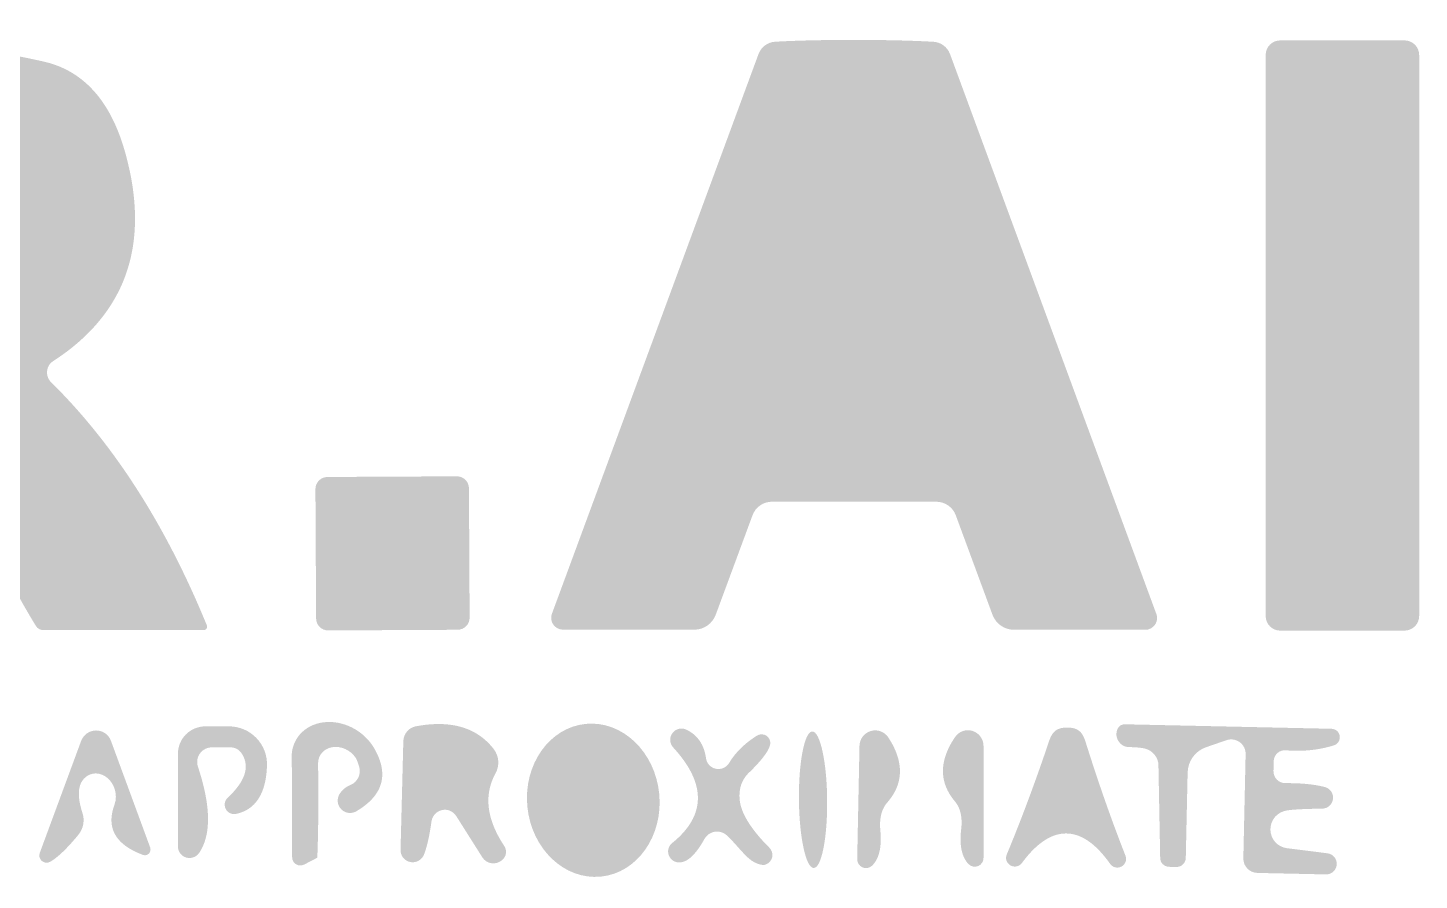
# Model space of a CAD drawing. Extents: x 0 to 650, y 0 to 488.
# Drawn here: x 316.8 to 371, y 14.3 to 47.5 of the extents above; entities that cross this region are included whole.
import ezdxf

# ---------------------------------------------------------------- set-up
doc = ezdxf.new("R2010")
doc.units = 0
doc.linetypes.add('Solid', pattern=[0])
doc.layers.add('Layer 1', color=7, linetype='Solid', lineweight=0)

msp = doc.modelspace()

# ---------------------------------------------------------------- hatches: boundary and pattern name
at = {"layer": 'Layer 1', "linetype": 'Solid', "lineweight": 0}
h = msp.add_hatch(color=8, dxfattribs=at)
edge = h.paths.add_edge_path(flags=0)
edge.add_spline(control_points=[(323.77, 24.18), (323.786, 24.139), (323.781, 24.094), (323.757, 24.058)], knot_values=[0, 0, 0, 0, 1, 1, 1, 1], degree=3, periodic=0)
edge.add_spline(control_points=[(323.757, 24.058), (323.733, 24.022), (323.693, 24), (323.65, 24)], knot_values=[0, 0, 0, 0, 1, 1, 1, 1], degree=3, periodic=0)
edge.add_line((323.65, 24), (317.4, 24))
edge.add_spline(control_points=[(317.4, 24), (317.282, 24), (317.172, 24.06), (317.11, 24.16)], knot_values=[0, 0, 0, 0, 1, 1, 1, 1], degree=3, periodic=0)
edge.add_spline(control_points=[(317.11, 24.16), (316.3, 25.47), (314.11, 29.63)], knot_values=[0, 0, 0, 1, 1, 1], degree=2, periodic=0)
edge.add_spline(control_points=[(314.11, 29.63), (313.21, 31.32), (312.01, 31.94), (310.21, 32.19)], knot_values=[0, 0, 0, 0, 1, 1, 1, 1], degree=3, periodic=0)
edge.add_spline(control_points=[(310.21, 32.19), (309.884, 32.233), (309.556, 32.133), (309.309, 31.917)], knot_values=[0, 0, 0, 0, 1, 1, 1, 1], degree=3, periodic=0)
edge.add_spline(control_points=[(309.309, 31.917), (309.062, 31.701), (308.92, 31.388), (308.92, 31.06)], knot_values=[0, 0, 0, 0, 1, 1, 1, 1], degree=3, periodic=0)
edge.add_line((308.92, 31.06), (308.92, 24.64))
edge.add_spline(control_points=[(308.92, 24.64), (308.92, 24.298), (308.642, 24.02), (308.3, 24.02)], knot_values=[0, 0, 0, 0, 1, 1, 1, 1], degree=3, periodic=0)
edge.add_line((308.3, 24.02), (303.75, 24.02))
edge.add_spline(control_points=[(303.75, 24.02), (303.567, 24.02), (303.391, 24.093), (303.262, 24.222)], knot_values=[0, 0, 0, 0, 1, 1, 1, 1], degree=3, periodic=0)
edge.add_spline(control_points=[(303.262, 24.222), (303.133, 24.351), (303.06, 24.527), (303.06, 24.71)], knot_values=[0, 0, 0, 0, 1, 1, 1, 1], degree=3, periodic=0)
edge.add_line((303.06, 24.71), (303.06, 46.25))
edge.add_line((303.06, 46.25), (303.06, 46.25))
edge.add_spline(control_points=[(303.06, 46.25), (303.06, 46.571), (303.309, 46.837), (303.63, 46.86)], knot_values=[0, 0, 0, 0, 1, 1, 1, 1], degree=3, periodic=0)
edge.add_spline(control_points=[(303.63, 46.86), (311.57, 47.47), (317.39, 46.16)], knot_values=[0, 0, 0, 1, 1, 1], degree=2, periodic=0)
edge.add_spline(control_points=[(317.39, 46.16), (319.77, 45.63), (320.61, 42.53)], knot_values=[0, 0, 0, 1, 1, 1], degree=2, periodic=0)
edge.add_spline(control_points=[(320.61, 42.53), (322.04, 37.25), (317.78, 34.48)], knot_values=[0, 0, 0, 1, 1, 1], degree=2, periodic=0)
edge.add_line((317.78, 34.48), (317.78, 34.48))
edge.add_spline(control_points=[(317.78, 34.48), (317.646, 34.395), (317.559, 34.253), (317.544, 34.093)], knot_values=[0, 0, 0, 0, 1, 1, 1, 1], degree=3, periodic=0)
edge.add_spline(control_points=[(317.544, 34.093), (317.528, 33.934), (317.586, 33.774), (317.7, 33.66)], knot_values=[0, 0, 0, 0, 1, 1, 1, 1], degree=3, periodic=0)
edge.add_spline(control_points=[(317.7, 33.66), (321.37, 30.04), (323.77, 24.18)], knot_values=[0, 0, 0, 1, 1, 1], degree=2, periodic=0)
edge = h.paths.add_edge_path(flags=0)
edge.add_line((308.945, 42.324), (308.995, 36.644))
edge.add_line((308.995, 36.644), (308.995, 36.644))
edge.add_spline(control_points=[(308.995, 36.644), (308.998, 36.257), (309.314, 35.947), (309.701, 35.95)], knot_values=[0, 0, 0, 0, 1, 1, 1, 1], degree=3, periodic=0)
edge.add_line((309.701, 35.95), (311.951, 35.97))
edge.add_line((311.951, 35.97), (311.951, 35.97))
edge.add_spline(control_points=[(311.951, 35.97), (313.635, 35.984), (314.989, 37.299), (314.975, 38.906)], knot_values=[0, 0, 0, 0, 1, 1, 1, 1], degree=3, periodic=0)
edge.add_line((314.975, 38.906), (314.964, 40.166))
edge.add_spline(control_points=[(314.964, 40.166), (314.95, 41.773), (313.574, 43.064), (311.889, 43.049)], knot_values=[0, 0, 0, 0, 1, 1, 1, 1], degree=3, periodic=0)
edge.add_line((311.889, 43.049), (309.639, 43.03))
edge.add_line((309.639, 43.03), (309.639, 43.03))
edge.add_spline(control_points=[(309.639, 43.03), (309.454, 43.028), (309.276, 42.953), (309.146, 42.82)], knot_values=[0, 0, 0, 0, 1, 1, 1, 1], degree=3, periodic=0)
edge.add_spline(control_points=[(309.146, 42.82), (309.016, 42.688), (308.944, 42.509), (308.945, 42.324)], knot_values=[0, 0, 0, 0, 1, 1, 1, 1], degree=3, periodic=0)
edge.add_line((308.945, 42.324), (308.945, 42.324))
h = msp.add_hatch(color=8, dxfattribs=at)
edge = h.paths.add_edge_path(flags=0)
edge.add_spline(control_points=[(348.981, 29.005), (346.208, 29.006), (345.788, 29.004)], knot_values=[0, 0, 0, 1, 1, 1], degree=2, periodic=0)
edge.add_line((345.788, 29.004), (345.788, 29.004))
edge.add_spline(control_points=[(345.788, 29.004), (345.442, 29.006), (345.133, 28.791), (345.02, 28.468)], knot_values=[0, 0, 0, 0, 1, 1, 1, 1], degree=3, periodic=0)
edge.add_line((345.02, 28.468), (343.589, 24.597))
edge.add_line((343.589, 24.597), (343.589, 24.597))
edge.add_spline(control_points=[(343.589, 24.597), (343.457, 24.248), (343.126, 24.017), (342.759, 24.017)], knot_values=[0, 0, 0, 0, 1, 1, 1, 1], degree=3, periodic=0)
edge.add_line((342.759, 24.017), (337.639, 24.018))
edge.add_line((337.639, 24.018), (337.639, 24.018))
edge.add_spline(control_points=[(337.639, 24.018), (337.489, 24.018), (337.348, 24.091), (337.262, 24.215)], knot_values=[0, 0, 0, 0, 1, 1, 1, 1], degree=3, periodic=0)
edge.add_spline(control_points=[(337.262, 24.215), (337.177, 24.339), (337.157, 24.497), (337.209, 24.638)], knot_values=[0, 0, 0, 0, 1, 1, 1, 1], degree=3, periodic=0)
edge.add_line((337.209, 24.638), (345.26, 46.459))
edge.add_line((345.26, 46.459), (345.26, 46.459))
edge.add_spline(control_points=[(345.26, 46.459), (345.364, 46.727), (345.614, 46.91), (345.9, 46.928)], knot_values=[0, 0, 0, 0, 1, 1, 1, 1], degree=3, periodic=0)
edge.add_spline(control_points=[(345.9, 46.928), (347.181, 46.999), (348.986, 46.999)], knot_values=[0, 0, 0, 1, 1, 1], degree=2, periodic=0)
edge.add_spline(control_points=[(348.986, 46.999), (350.792, 46.998), (352.073, 46.926)], knot_values=[0, 0, 0, 1, 1, 1], degree=2, periodic=0)
edge.add_line((352.073, 46.926), (352.073, 46.926))
edge.add_spline(control_points=[(352.073, 46.926), (352.359, 46.908), (352.609, 46.725), (352.712, 46.457)], knot_values=[0, 0, 0, 0, 1, 1, 1, 1], degree=3, periodic=0)
edge.add_line((352.712, 46.457), (360.752, 24.631))
edge.add_line((360.752, 24.631), (360.752, 24.631))
edge.add_spline(control_points=[(360.752, 24.631), (360.804, 24.49), (360.784, 24.332), (360.698, 24.209)], knot_values=[0, 0, 0, 0, 1, 1, 1, 1], degree=3, periodic=0)
edge.add_spline(control_points=[(360.698, 24.209), (360.612, 24.085), (360.472, 24.011), (360.321, 24.011)], knot_values=[0, 0, 0, 0, 1, 1, 1, 1], degree=3, periodic=0)
edge.add_line((360.321, 24.011), (355.201, 24.014))
edge.add_line((355.201, 24.014), (355.201, 24.014))
edge.add_spline(control_points=[(355.201, 24.014), (354.834, 24.014), (354.504, 24.245), (354.371, 24.595)], knot_values=[0, 0, 0, 0, 1, 1, 1, 1], degree=3, periodic=0)
edge.add_line((354.371, 24.595), (352.943, 28.465))
edge.add_spline(control_points=[(352.943, 28.465), (352.83, 28.789), (352.521, 29.004), (352.175, 29.003)], knot_values=[0, 0, 0, 0, 1, 1, 1, 1], degree=3, periodic=0)
edge.add_spline(control_points=[(352.175, 29.003), (351.755, 29.004), (348.981, 29.005)], knot_values=[0, 0, 0, 1, 1, 1], degree=2, periodic=0)
edge = h.paths.add_edge_path(flags=0)
edge.add_spline(control_points=[(348.984, 32.985), (350.361, 32.982), (350.655, 33.018)], knot_values=[0, 0, 0, 1, 1, 1], degree=2, periodic=0)
edge.add_line((350.655, 33.018), (350.655, 33.018))
edge.add_spline(control_points=[(350.655, 33.018), (350.805, 33.035), (350.938, 33.121), (351.017, 33.251)], knot_values=[0, 0, 0, 0, 1, 1, 1, 1], degree=3, periodic=0)
edge.add_spline(control_points=[(351.017, 33.251), (351.096, 33.38), (351.111, 33.539), (351.059, 33.681)], knot_values=[0, 0, 0, 0, 1, 1, 1, 1], degree=3, periodic=0)
edge.add_line((351.059, 33.681), (349.172, 38.751))
edge.add_spline(control_points=[(349.172, 38.751), (349.16, 38.775), (349.111, 38.795), (349.047, 38.801)], knot_values=[0, 0, 0, 0, 1, 1, 1, 1], degree=3, periodic=0)
edge.add_spline(control_points=[(349.047, 38.801), (349.018, 38.804), (348.993, 38.804)], knot_values=[0, 0, 0, 1, 1, 1], degree=2, periodic=0)
edge.add_spline(control_points=[(348.993, 38.804), (348.976, 38.804), (348.947, 38.801)], knot_values=[0, 0, 0, 1, 1, 1], degree=2, periodic=0)
edge.add_line((348.947, 38.801), (348.947, 38.801))
edge.add_spline(control_points=[(348.947, 38.801), (348.884, 38.795), (348.834, 38.776), (348.822, 38.752)], knot_values=[0, 0, 0, 0, 1, 1, 1, 1], degree=3, periodic=0)
edge.add_line((348.822, 38.752), (346.912, 33.691))
edge.add_line((346.912, 33.691), (346.912, 33.691))
edge.add_spline(control_points=[(346.912, 33.691), (346.859, 33.549), (346.873, 33.39), (346.951, 33.26)], knot_values=[0, 0, 0, 0, 1, 1, 1, 1], degree=3, periodic=0)
edge.add_spline(control_points=[(346.951, 33.26), (347.029, 33.131), (347.162, 33.044), (347.312, 33.026)], knot_values=[0, 0, 0, 0, 1, 1, 1, 1], degree=3, periodic=0)
edge.add_spline(control_points=[(347.312, 33.026), (347.606, 32.988), (348.984, 32.985)], knot_values=[0, 0, 0, 1, 1, 1], degree=2, periodic=0)
h = msp.add_hatch(color=8, dxfattribs=at)
edge = h.paths.add_edge_path(flags=0)
edge.add_spline(control_points=[(370.99, 24.55), (370.99, 24.235), (370.735, 23.98), (370.42, 23.98)], knot_values=[0, 0, 0, 0, 1, 1, 1, 1], degree=3, periodic=0)
edge.add_line((370.42, 23.98), (365.58, 23.98))
edge.add_spline(control_points=[(365.58, 23.98), (365.265, 23.98), (365.01, 24.235), (365.01, 24.55)], knot_values=[0, 0, 0, 0, 1, 1, 1, 1], degree=3, periodic=0)
edge.add_line((365.01, 24.55), (365.01, 46.41))
edge.add_spline(control_points=[(365.01, 46.41), (365.01, 46.725), (365.265, 46.98), (365.58, 46.98)], knot_values=[0, 0, 0, 0, 1, 1, 1, 1], degree=3, periodic=0)
edge.add_line((365.58, 46.98), (370.42, 46.98))
edge.add_spline(control_points=[(370.42, 46.98), (370.735, 46.98), (370.99, 46.725), (370.99, 46.41)], knot_values=[0, 0, 0, 0, 1, 1, 1, 1], degree=3, periodic=0)
edge.add_line((370.99, 46.41), (370.99, 24.55))
h = msp.add_hatch(color=7, dxfattribs=at)
edge = h.paths.add_edge_path(flags=0)
edge.add_spline(control_points=[(348.984, 32.985), (347.606, 32.988), (347.312, 33.026)], knot_values=[0, 0, 0, 1, 1, 1], degree=2, periodic=0)
edge.add_line((347.312, 33.026), (347.312, 33.026))
edge.add_spline(control_points=[(347.312, 33.026), (347.162, 33.044), (347.029, 33.131), (346.951, 33.26)], knot_values=[0, 0, 0, 0, 1, 1, 1, 1], degree=3, periodic=0)
edge.add_spline(control_points=[(346.951, 33.26), (346.873, 33.39), (346.859, 33.549), (346.912, 33.691)], knot_values=[0, 0, 0, 0, 1, 1, 1, 1], degree=3, periodic=0)
edge.add_line((346.912, 33.691), (348.822, 38.752))
edge.add_line((348.822, 38.752), (348.822, 38.752))
edge.add_spline(control_points=[(348.822, 38.752), (348.834, 38.776), (348.884, 38.795), (348.947, 38.801)], knot_values=[0, 0, 0, 0, 1, 1, 1, 1], degree=3, periodic=0)
edge.add_spline(control_points=[(348.947, 38.801), (348.976, 38.804), (348.993, 38.804)], knot_values=[0, 0, 0, 1, 1, 1], degree=2, periodic=0)
edge.add_spline(control_points=[(348.993, 38.804), (349.018, 38.804), (349.047, 38.801)], knot_values=[0, 0, 0, 1, 1, 1], degree=2, periodic=0)
edge.add_line((349.047, 38.801), (349.047, 38.801))
edge.add_spline(control_points=[(349.047, 38.801), (349.111, 38.795), (349.16, 38.775), (349.172, 38.751)], knot_values=[0, 0, 0, 0, 1, 1, 1, 1], degree=3, periodic=0)
edge.add_line((349.172, 38.751), (351.059, 33.681))
edge.add_line((351.059, 33.681), (351.059, 33.681))
edge.add_spline(control_points=[(351.059, 33.681), (351.111, 33.539), (351.096, 33.38), (351.017, 33.251)], knot_values=[0, 0, 0, 0, 1, 1, 1, 1], degree=3, periodic=0)
edge.add_spline(control_points=[(351.017, 33.251), (350.938, 33.121), (350.805, 33.035), (350.655, 33.018)], knot_values=[0, 0, 0, 0, 1, 1, 1, 1], degree=3, periodic=0)
edge.add_spline(control_points=[(350.655, 33.018), (350.361, 32.982), (348.984, 32.985)], knot_values=[0, 0, 0, 1, 1, 1], degree=2, periodic=0)
h = msp.add_hatch(color=8, dxfattribs=at)
edge = h.paths.add_edge_path(flags=0)
edge.add_spline(control_points=[(334.003, 24.486), (334.005, 24.226), (333.795, 24.015), (333.536, 24.013)], knot_values=[0, 0, 0, 0, 1, 1, 1, 1], degree=3, periodic=0)
edge.add_line((333.536, 24.013), (328.496, 23.987))
edge.add_spline(control_points=[(328.496, 23.987), (328.236, 23.985), (328.025, 24.195), (328.023, 24.454)], knot_values=[0, 0, 0, 0, 1, 1, 1, 1], degree=3, periodic=0)
edge.add_line((328.023, 24.454), (327.997, 29.494))
edge.add_spline(control_points=[(327.997, 29.494), (327.995, 29.754), (328.205, 29.965), (328.464, 29.967)], knot_values=[0, 0, 0, 0, 1, 1, 1, 1], degree=3, periodic=0)
edge.add_line((328.464, 29.967), (333.504, 29.993))
edge.add_spline(control_points=[(333.504, 29.993), (333.764, 29.995), (333.975, 29.785), (333.977, 29.526)], knot_values=[0, 0, 0, 0, 1, 1, 1, 1], degree=3, periodic=0)
edge.add_line((333.977, 29.526), (334.003, 24.486))
h = msp.add_hatch(color=252, dxfattribs=at)
edge = h.paths.add_edge_path(flags=0)
edge.add_line((335.177, 14.979), (335.136, 14.956))
edge.add_line((335.136, 14.956), (335.136, 14.956))
edge.add_spline(control_points=[(335.136, 14.956), (334.91, 14.85), (334.639, 14.93), (334.5, 15.143)], knot_values=[0, 0, 0, 0, 1, 1, 1, 1], degree=3, periodic=0)
edge.add_line((334.5, 15.143), (333.479, 16.758))
edge.add_spline(control_points=[(333.479, 16.758), (333.361, 16.944), (333.139, 17.036), (332.924, 16.987)], knot_values=[0, 0, 0, 0, 1, 1, 1, 1], degree=3, periodic=0)
edge.add_spline(control_points=[(332.924, 16.987), (332.709, 16.938), (332.546, 16.759), (332.517, 16.54)], knot_values=[0, 0, 0, 0, 1, 1, 1, 1], degree=3, periodic=0)
edge.add_spline(control_points=[(332.517, 16.54), (332.397, 15.683), (332.224, 15.25)], knot_values=[0, 0, 0, 1, 1, 1], degree=2, periodic=0)
edge.add_line((332.224, 15.25), (332.224, 15.25))
edge.add_spline(control_points=[(332.224, 15.25), (332.138, 15.038), (331.913, 14.917), (331.689, 14.962)], knot_values=[0, 0, 0, 0, 1, 1, 1, 1], degree=3, periodic=0)
edge.add_spline(control_points=[(331.689, 14.962), (331.465, 15.008), (331.307, 15.207), (331.312, 15.435)], knot_values=[0, 0, 0, 0, 1, 1, 1, 1], degree=3, periodic=0)
edge.add_line((331.312, 15.435), (331.421, 19.674))
edge.add_line((331.421, 19.674), (331.421, 19.674))
edge.add_spline(control_points=[(331.421, 19.674), (331.428, 19.961), (331.634, 20.203), (331.914, 20.253)], knot_values=[0, 0, 0, 0, 1, 1, 1, 1], degree=3, periodic=0)
edge.add_spline(control_points=[(331.914, 20.253), (333.959, 20.63), (334.941, 19.365)], knot_values=[0, 0, 0, 1, 1, 1], degree=2, periodic=0)
edge.add_line((334.941, 19.365), (334.941, 19.365))
edge.add_spline(control_points=[(334.941, 19.365), (335.15, 19.093), (335.179, 18.723), (335.014, 18.422)], knot_values=[0, 0, 0, 0, 1, 1, 1, 1], degree=3, periodic=0)
edge.add_spline(control_points=[(335.014, 18.422), (334.316, 17.15), (335.355, 15.583)], knot_values=[0, 0, 0, 1, 1, 1], degree=2, periodic=0)
edge.add_line((335.355, 15.583), (335.355, 15.583))
edge.add_spline(control_points=[(335.355, 15.583), (335.421, 15.482), (335.44, 15.357), (335.405, 15.241)], knot_values=[0, 0, 0, 0, 1, 1, 1, 1], degree=3, periodic=0)
edge.add_spline(control_points=[(335.405, 15.241), (335.371, 15.125), (335.288, 15.029), (335.177, 14.979)], knot_values=[0, 0, 0, 0, 1, 1, 1, 1], degree=3, periodic=0)
edge.add_line((335.177, 14.979), (335.177, 14.979))
edge = h.paths.add_edge_path(flags=0)
edge.add_line((334.078, 18.736), (334.078, 18.736))
edge.add_spline(control_points=[(334.078, 18.736), (334.01, 19.161), (333.548, 19.441), (333.047, 19.36)], knot_values=[0, 0, 0, 0, 1, 1, 1, 1], degree=3, periodic=0)
edge.add_spline(control_points=[(333.047, 19.36), (332.545, 19.28), (332.193, 18.87), (332.262, 18.444)], knot_values=[0, 0, 0, 0, 1, 1, 1, 1], degree=3, periodic=0)
edge.add_spline(control_points=[(332.262, 18.444), (332.33, 18.019), (332.792, 17.739), (333.293, 17.82)], knot_values=[0, 0, 0, 0, 1, 1, 1, 1], degree=3, periodic=0)
edge.add_spline(control_points=[(333.293, 17.82), (333.795, 17.9), (334.147, 18.31), (334.078, 18.736)], knot_values=[0, 0, 0, 0, 1, 1, 1, 1], degree=3, periodic=0)
edge.add_line((334.078, 18.736), (334.078, 18.736))
h = msp.add_hatch(color=252, dxfattribs=at)
edge = h.paths.add_edge_path(flags=0)
edge.add_line((321.56, 15.53), (321.56, 15.53))
edge.add_spline(control_points=[(321.56, 15.53), (321.59, 15.448), (321.571, 15.355), (321.511, 15.293)], knot_values=[0, 0, 0, 0, 1, 1, 1, 1], degree=3, periodic=0)
edge.add_spline(control_points=[(321.511, 15.293), (321.451, 15.23), (321.36, 15.21), (321.28, 15.24)], knot_values=[0, 0, 0, 0, 1, 1, 1, 1], degree=3, periodic=0)
edge.add_spline(control_points=[(321.28, 15.24), (319.67, 15.84), (320.17, 17.2)], knot_values=[0, 0, 0, 1, 1, 1], degree=2, periodic=0)
edge.add_line((320.17, 17.2), (320.17, 17.2))
edge.add_spline(control_points=[(320.17, 17.2), (320.311, 17.585), (320.165, 18.056), (319.833, 18.287)], knot_values=[0, 0, 0, 0, 1, 1, 1, 1], degree=3, periodic=0)
edge.add_spline(control_points=[(319.833, 18.287), (319.502, 18.518), (319.093, 18.432), (318.89, 18.09)], knot_values=[0, 0, 0, 0, 1, 1, 1, 1], degree=3, periodic=0)
edge.add_spline(control_points=[(318.89, 18.09), (318.66, 17.68), (318.92, 16.88)], knot_values=[0, 0, 0, 1, 1, 1], degree=2, periodic=0)
edge.add_line((318.92, 16.88), (318.92, 16.88))
edge.add_spline(control_points=[(318.92, 16.88), (319.019, 16.588), (318.959, 16.263), (318.76, 16.02)], knot_values=[0, 0, 0, 0, 1, 1, 1, 1], degree=3, periodic=0)
edge.add_spline(control_points=[(318.76, 16.02), (318.09, 15.21), (317.66, 14.97)], knot_values=[0, 0, 0, 1, 1, 1], degree=2, periodic=0)
edge.add_line((317.66, 14.97), (317.66, 14.97))
edge.add_spline(control_points=[(317.66, 14.97), (317.556, 14.914), (317.427, 14.928), (317.338, 15.006)], knot_values=[0, 0, 0, 0, 1, 1, 1, 1], degree=3, periodic=0)
edge.add_spline(control_points=[(317.338, 15.006), (317.249, 15.084), (317.218, 15.209), (317.26, 15.32)], knot_values=[0, 0, 0, 0, 1, 1, 1, 1], degree=3, periodic=0)
edge.add_line((317.26, 15.32), (318.87, 19.68))
edge.add_line((318.87, 19.68), (318.87, 19.68))
edge.add_spline(control_points=[(318.87, 19.68), (318.959, 19.924), (319.191, 20.087), (319.45, 20.089)], knot_values=[0, 0, 0, 0, 1, 1, 1, 1], degree=3, periodic=0)
edge.add_spline(control_points=[(319.45, 20.089), (319.709, 20.092), (319.941, 19.932), (320.03, 19.69)], knot_values=[0, 0, 0, 0, 1, 1, 1, 1], degree=3, periodic=0)
edge.add_line((320.03, 19.69), (321.56, 15.53))
h = msp.add_hatch(color=252, dxfattribs=at)
edge = h.paths.add_edge_path(flags=0)
edge.add_line((322.64, 15.57), (322.64, 19.18))
edge.add_line((322.64, 19.18), (322.64, 19.18))
edge.add_spline(control_points=[(322.64, 19.18), (322.64, 19.464), (322.753, 19.736), (322.953, 19.937)], knot_values=[0, 0, 0, 0, 1, 1, 1, 1], degree=3, periodic=0)
edge.add_spline(control_points=[(322.953, 19.937), (323.154, 20.137), (323.426, 20.25), (323.71, 20.25)], knot_values=[0, 0, 0, 0, 1, 1, 1, 1], degree=3, periodic=0)
edge.add_line((323.71, 20.25), (324.63, 20.25))
edge.add_spline(control_points=[(324.63, 20.25), (325.033, 20.25), (325.418, 20.086), (325.698, 19.795)], knot_values=[0, 0, 0, 0, 1, 1, 1, 1], degree=3, periodic=0)
edge.add_spline(control_points=[(325.698, 19.795), (325.977, 19.505), (326.126, 19.113), (326.11, 18.71)], knot_values=[0, 0, 0, 0, 1, 1, 1, 1], degree=3, periodic=0)
edge.add_spline(control_points=[(326.11, 18.71), (326.05, 17.09), (324.91, 16.84)], knot_values=[0, 0, 0, 1, 1, 1], degree=2, periodic=0)
edge.add_line((324.91, 16.84), (324.91, 16.84))
edge.add_spline(control_points=[(324.91, 16.84), (324.748, 16.803), (324.582, 16.88), (324.505, 17.027)], knot_values=[0, 0, 0, 0, 1, 1, 1, 1], degree=3, periodic=0)
edge.add_spline(control_points=[(324.505, 17.027), (324.428, 17.175), (324.459, 17.356), (324.58, 17.47)], knot_values=[0, 0, 0, 0, 1, 1, 1, 1], degree=3, periodic=0)
edge.add_spline(control_points=[(324.58, 17.47), (325.62, 18.44), (325.12, 19.2)], knot_values=[0, 0, 0, 1, 1, 1], degree=2, periodic=0)
edge.add_line((325.12, 19.2), (325.12, 19.2))
edge.add_spline(control_points=[(325.12, 19.2), (325.026, 19.343), (324.868, 19.43), (324.7, 19.43)], knot_values=[0, 0, 0, 0, 1, 1, 1, 1], degree=3, periodic=0)
edge.add_line((324.7, 19.43), (323.96, 19.43))
edge.add_line((323.96, 19.43), (323.96, 19.43))
edge.add_spline(control_points=[(323.96, 19.43), (323.777, 19.43), (323.605, 19.342), (323.498, 19.193)], knot_values=[0, 0, 0, 0, 1, 1, 1, 1], degree=3, periodic=0)
edge.add_spline(control_points=[(323.498, 19.193), (323.391, 19.045), (323.362, 18.854), (323.42, 18.68)], knot_values=[0, 0, 0, 0, 1, 1, 1, 1], degree=3, periodic=0)
edge.add_spline(control_points=[(323.42, 18.68), (324.18, 16.38), (323.47, 15.32)], knot_values=[0, 0, 0, 1, 1, 1], degree=2, periodic=0)
edge.add_spline(control_points=[(323.47, 15.32), (323.358, 15.155), (323.152, 15.081), (322.961, 15.138)], knot_values=[0, 0, 0, 0, 1, 1, 1, 1], degree=3, periodic=0)
edge.add_spline(control_points=[(322.961, 15.138), (322.77, 15.196), (322.64, 15.371), (322.64, 15.57)], knot_values=[0, 0, 0, 0, 1, 1, 1, 1], degree=3, periodic=0)
h = msp.add_hatch(color=252, dxfattribs=at)
edge = h.paths.add_edge_path(flags=0)
edge.add_spline(control_points=[(329.71, 18.64), (329.64, 18.9), (329.56, 19.03)], knot_values=[0, 0, 0, 1, 1, 1], degree=2, periodic=0)
edge.add_line((329.56, 19.03), (329.56, 19.03))
edge.add_spline(control_points=[(329.56, 19.03), (329.363, 19.325), (328.997, 19.491), (328.66, 19.438)], knot_values=[0, 0, 0, 0, 1, 1, 1, 1], degree=3, periodic=0)
edge.add_spline(control_points=[(328.66, 19.438), (328.324, 19.385), (328.096, 19.126), (328.1, 18.8)], knot_values=[0, 0, 0, 0, 1, 1, 1, 1], degree=3, periodic=0)
edge.add_spline(control_points=[(328.1, 18.8), (328.13, 16.6), (328.07, 15.14)], knot_values=[0, 0, 0, 1, 1, 1], degree=2, periodic=0)
edge.add_spline(control_points=[(328.07, 15.14), (328.06, 15.13), (328.05, 15.12)], knot_values=[0, 0, 0, 1, 1, 1], degree=2, periodic=0)
edge.add_line((328.05, 15.12), (327.55, 14.86))
edge.add_line((327.55, 14.86), (327.55, 14.86))
edge.add_spline(control_points=[(327.55, 14.86), (327.45, 14.811), (327.332, 14.817), (327.238, 14.877)], knot_values=[0, 0, 0, 0, 1, 1, 1, 1], degree=3, periodic=0)
edge.add_spline(control_points=[(327.238, 14.877), (327.144, 14.936), (327.088, 15.039), (327.09, 15.15)], knot_values=[0, 0, 0, 0, 1, 1, 1, 1], degree=3, periodic=0)
edge.add_spline(control_points=[(327.09, 15.15), (327.09, 18.51), (327.07, 19)], knot_values=[0, 0, 0, 1, 1, 1], degree=2, periodic=0)
edge.add_line((327.07, 19), (327.07, 19))
edge.add_spline(control_points=[(327.07, 19), (327.044, 19.736), (327.559, 20.316), (328.32, 20.408)], knot_values=[0, 0, 0, 0, 1, 1, 1, 1], degree=3, periodic=0)
edge.add_spline(control_points=[(328.32, 20.408), (329.081, 20.501), (329.893, 20.081), (330.29, 19.39)], knot_values=[0, 0, 0, 0, 1, 1, 1, 1], degree=3, periodic=0)
edge.add_spline(control_points=[(330.29, 19.39), (331.16, 17.87), (329.59, 16.94)], knot_values=[0, 0, 0, 1, 1, 1], degree=2, periodic=0)
edge.add_line((329.59, 16.94), (329.59, 16.94))
edge.add_spline(control_points=[(329.59, 16.94), (329.397, 16.827), (329.152, 16.861), (328.998, 17.023)], knot_values=[0, 0, 0, 0, 1, 1, 1, 1], degree=3, periodic=0)
edge.add_spline(control_points=[(328.998, 17.023), (328.843, 17.185), (328.819, 17.432), (328.94, 17.62)], knot_values=[0, 0, 0, 0, 1, 1, 1, 1], degree=3, periodic=0)
edge.add_spline(control_points=[(328.94, 17.62), (329.1, 17.86), (329.37, 17.97)], knot_values=[0, 0, 0, 1, 1, 1], degree=2, periodic=0)
edge.add_spline(control_points=[(329.37, 17.97), (329.63, 18.08), (329.774, 18.362), (329.71, 18.64)], knot_values=[0, 0, 0, 0, 1, 1, 1, 1], degree=3, periodic=0)
edge.add_line((329.71, 18.64), (329.71, 18.64))
h = msp.add_hatch(color=252, dxfattribs=at)
edge = h.paths.add_edge_path(flags=0)
edge.add_line((338.528, 20.346), (338.528, 20.346))
edge.add_spline(control_points=[(338.528, 20.346), (339.946, 20.485), (341.227, 19.265), (341.388, 17.622)], knot_values=[0, 0, 0, 0, 1, 1, 1, 1], degree=3, periodic=0)
edge.add_spline(control_points=[(341.388, 17.622), (341.549, 15.978), (340.53, 14.533), (339.112, 14.394)], knot_values=[0, 0, 0, 0, 1, 1, 1, 1], degree=3, periodic=0)
edge.add_spline(control_points=[(339.112, 14.394), (337.694, 14.255), (336.413, 15.475), (336.252, 17.118)], knot_values=[0, 0, 0, 0, 1, 1, 1, 1], degree=3, periodic=0)
edge.add_spline(control_points=[(336.252, 17.118), (336.091, 18.762), (337.11, 20.207), (338.528, 20.346)], knot_values=[0, 0, 0, 0, 1, 1, 1, 1], degree=3, periodic=0)
edge.add_line((338.528, 20.346), (338.528, 20.346))
edge = h.paths.add_edge_path(flags=0)
edge.add_line((338.787, 19.44), (338.787, 19.44))
edge.add_spline(control_points=[(338.787, 19.44), (337.942, 19.443), (337.254, 18.505), (337.25, 17.345)], knot_values=[0, 0, 0, 0, 1, 1, 1, 1], degree=3, periodic=0)
edge.add_spline(control_points=[(337.25, 17.345), (337.246, 16.186), (337.928, 15.243), (338.773, 15.24)], knot_values=[0, 0, 0, 0, 1, 1, 1, 1], degree=3, periodic=0)
edge.add_spline(control_points=[(338.773, 15.24), (339.618, 15.237), (340.306, 16.175), (340.31, 17.335)], knot_values=[0, 0, 0, 0, 1, 1, 1, 1], degree=3, periodic=0)
edge.add_spline(control_points=[(340.31, 17.335), (340.314, 18.494), (339.632, 19.437), (338.787, 19.44)], knot_values=[0, 0, 0, 0, 1, 1, 1, 1], degree=3, periodic=0)
edge.add_line((338.787, 19.44), (338.787, 19.44))
h = msp.add_hatch(color=252, dxfattribs=at)
edge = h.paths.add_edge_path(flags=0)
edge.add_spline(control_points=[(345.52, 14.86), (345.38, 14.82), (345.12, 14.94)], knot_values=[0, 0, 0, 1, 1, 1], degree=2, periodic=0)
edge.add_spline(control_points=[(345.12, 14.94), (344.78, 15.09), (344.4, 15.66), (344.01, 16.01)], knot_values=[0, 0, 0, 0, 1, 1, 1, 1], degree=3, periodic=0)
edge.add_line((344.01, 16.01), (344.01, 16.01))
edge.add_spline(control_points=[(344.01, 16.01), (343.883, 16.122), (343.712, 16.17), (343.545, 16.141)], knot_values=[0, 0, 0, 0, 1, 1, 1, 1], degree=3, periodic=0)
edge.add_spline(control_points=[(343.545, 16.141), (343.378, 16.112), (343.233, 16.009), (343.15, 15.86)], knot_values=[0, 0, 0, 0, 1, 1, 1, 1], degree=3, periodic=0)
edge.add_spline(control_points=[(343.15, 15.86), (342.58, 14.84), (342.06, 14.96)], knot_values=[0, 0, 0, 1, 1, 1], degree=2, periodic=0)
edge.add_line((342.06, 14.96), (342.06, 14.96))
edge.add_spline(control_points=[(342.06, 14.96), (341.903, 15), (341.781, 15.124), (341.745, 15.281)], knot_values=[0, 0, 0, 0, 1, 1, 1, 1], degree=3, periodic=0)
edge.add_spline(control_points=[(341.745, 15.281), (341.709, 15.437), (341.765, 15.6), (341.89, 15.7)], knot_values=[0, 0, 0, 0, 1, 1, 1, 1], degree=3, periodic=0)
edge.add_spline(control_points=[(341.89, 15.7), (343.88, 17.31), (341.93, 19.43)], knot_values=[0, 0, 0, 1, 1, 1], degree=2, periodic=0)
edge.add_line((341.93, 19.43), (341.93, 19.43))
edge.add_spline(control_points=[(341.93, 19.43), (341.788, 19.586), (341.777, 19.821), (341.904, 19.989)], knot_values=[0, 0, 0, 0, 1, 1, 1, 1], degree=3, periodic=0)
edge.add_spline(control_points=[(341.904, 19.989), (342.031, 20.158), (342.26, 20.213), (342.45, 20.12)], knot_values=[0, 0, 0, 0, 1, 1, 1, 1], degree=3, periodic=0)
edge.add_spline(control_points=[(342.45, 20.12), (343.1, 19.8), (343.21, 19.01)], knot_values=[0, 0, 0, 1, 1, 1], degree=2, periodic=0)
edge.add_line((343.21, 19.01), (343.21, 19.01))
edge.add_spline(control_points=[(343.21, 19.01), (343.237, 18.805), (343.39, 18.639), (343.593, 18.597)], knot_values=[0, 0, 0, 0, 1, 1, 1, 1], degree=3, periodic=0)
edge.add_spline(control_points=[(343.593, 18.597), (343.795, 18.554), (344.002, 18.643), (344.11, 18.82)], knot_values=[0, 0, 0, 0, 1, 1, 1, 1], degree=3, periodic=0)
edge.add_spline(control_points=[(344.11, 18.82), (344.48, 19.44), (345.2, 19.89)], knot_values=[0, 0, 0, 1, 1, 1], degree=2, periodic=0)
edge.add_line((345.2, 19.89), (345.2, 19.89))
edge.add_spline(control_points=[(345.2, 19.89), (345.312, 19.96), (345.455, 19.957), (345.565, 19.884)], knot_values=[0, 0, 0, 0, 1, 1, 1, 1], degree=3, periodic=0)
edge.add_spline(control_points=[(345.565, 19.884), (345.675, 19.811), (345.731, 19.68), (345.71, 19.55)], knot_values=[0, 0, 0, 0, 1, 1, 1, 1], degree=3, periodic=0)
edge.add_spline(control_points=[(345.71, 19.55), (345.65, 19.19), (344.89, 18.45)], knot_values=[0, 0, 0, 1, 1, 1], degree=2, periodic=0)
edge.add_spline(control_points=[(344.89, 18.45), (344.47, 18.05), (344.52, 17.42)], knot_values=[0, 0, 0, 1, 1, 1], degree=2, periodic=0)
edge.add_spline(control_points=[(344.52, 17.42), (344.58, 16.62), (345.68, 15.52)], knot_values=[0, 0, 0, 1, 1, 1], degree=2, periodic=0)
edge.add_line((345.68, 15.52), (345.68, 15.52))
edge.add_spline(control_points=[(345.68, 15.52), (345.779, 15.421), (345.819, 15.278), (345.787, 15.143)], knot_values=[0, 0, 0, 0, 1, 1, 1, 1], degree=3, periodic=0)
edge.add_spline(control_points=[(345.787, 15.143), (345.754, 15.007), (345.653, 14.9), (345.52, 14.86)], knot_values=[0, 0, 0, 0, 1, 1, 1, 1], degree=3, periodic=0)
h = msp.add_hatch(color=252, dxfattribs=at)
edge = h.paths.add_edge_path(flags=0)
edge.add_spline(control_points=[(347.352, 20.05), (347.656, 20.053), (347.915, 18.865), (347.93, 17.396)], knot_values=[0, 0, 0, 0, 1, 1, 1, 1], degree=3, periodic=0)
edge.add_spline(control_points=[(347.93, 17.396), (347.945, 15.927), (347.712, 14.733), (347.408, 14.73)], knot_values=[0, 0, 0, 0, 1, 1, 1, 1], degree=3, periodic=0)
edge.add_spline(control_points=[(347.408, 14.73), (347.104, 14.727), (346.845, 15.915), (346.83, 17.384)], knot_values=[0, 0, 0, 0, 1, 1, 1, 1], degree=3, periodic=0)
edge.add_spline(control_points=[(346.83, 17.384), (346.815, 18.853), (347.048, 20.047), (347.352, 20.05)], knot_values=[0, 0, 0, 0, 1, 1, 1, 1], degree=3, periodic=0)
h = msp.add_hatch(color=252, dxfattribs=at)
edge = h.paths.add_edge_path(flags=0)
edge.add_line((349.1, 15.077), (349.189, 19.491))
edge.add_line((349.189, 19.491), (349.189, 19.491))
edge.add_spline(control_points=[(349.189, 19.491), (349.195, 19.761), (349.376, 19.996), (349.636, 20.07)], knot_values=[0, 0, 0, 0, 1, 1, 1, 1], degree=3, periodic=0)
edge.add_spline(control_points=[(349.636, 20.07), (349.896, 20.144), (350.173, 20.039), (350.317, 19.811)], knot_values=[0, 0, 0, 0, 1, 1, 1, 1], degree=3, periodic=0)
edge.add_spline(control_points=[(350.317, 19.811), (351.238, 18.388), (350.266, 17.276)], knot_values=[0, 0, 0, 1, 1, 1], degree=2, periodic=0)
edge.add_spline(control_points=[(350.266, 17.276), (349.935, 16.889), (350.002, 16.19)], knot_values=[0, 0, 0, 1, 1, 1], degree=2, periodic=0)
edge.add_spline(control_points=[(350.002, 16.19), (350.093, 15.228), (349.681, 14.822)], knot_values=[0, 0, 0, 1, 1, 1], degree=2, periodic=0)
edge.add_line((349.681, 14.822), (349.681, 14.822))
edge.add_spline(control_points=[(349.681, 14.822), (349.582, 14.725), (349.433, 14.698), (349.306, 14.754)], knot_values=[0, 0, 0, 0, 1, 1, 1, 1], degree=3, periodic=0)
edge.add_spline(control_points=[(349.306, 14.754), (349.179, 14.81), (349.097, 14.937), (349.1, 15.077)], knot_values=[0, 0, 0, 0, 1, 1, 1, 1], degree=3, periodic=0)
edge.add_line((349.1, 15.077), (349.1, 15.077))
h = msp.add_hatch(color=252, dxfattribs=at)
edge = h.paths.add_edge_path(flags=0)
edge.add_spline(control_points=[(353.44, 14.88), (353.04, 15.29), (353.15, 16.24)], knot_values=[0, 0, 0, 1, 1, 1], degree=2, periodic=0)
edge.add_spline(control_points=[(353.15, 16.24), (353.23, 16.93), (352.91, 17.32)], knot_values=[0, 0, 0, 1, 1, 1], degree=2, periodic=0)
edge.add_spline(control_points=[(352.91, 17.32), (351.97, 18.44), (352.91, 19.83)], knot_values=[0, 0, 0, 1, 1, 1], degree=2, periodic=0)
edge.add_line((352.91, 19.83), (352.91, 19.83))
edge.add_spline(control_points=[(352.91, 19.83), (353.058, 20.052), (353.334, 20.151), (353.589, 20.073)], knot_values=[0, 0, 0, 0, 1, 1, 1, 1], degree=3, periodic=0)
edge.add_spline(control_points=[(353.589, 20.073), (353.845, 19.994), (354.02, 19.758), (354.02, 19.49)], knot_values=[0, 0, 0, 0, 1, 1, 1, 1], degree=3, periodic=0)
edge.add_line((354.02, 19.49), (354.02, 15.12))
edge.add_line((354.02, 15.12), (354.02, 15.12))
edge.add_spline(control_points=[(354.02, 15.12), (354.02, 14.982), (353.937, 14.858), (353.81, 14.805)], knot_values=[0, 0, 0, 0, 1, 1, 1, 1], degree=3, periodic=0)
edge.add_spline(control_points=[(353.81, 14.805), (353.682, 14.752), (353.536, 14.782), (353.44, 14.88)], knot_values=[0, 0, 0, 0, 1, 1, 1, 1], degree=3, periodic=0)
edge.add_line((353.44, 14.88), (353.44, 14.88))
h = msp.add_hatch(color=252, dxfattribs=at)
edge = h.paths.add_edge_path(flags=0)
edge.add_spline(control_points=[(357.287, 20.204), (357.681, 20.2), (357.866, 20.056), (357.988, 19.668)], knot_values=[0, 0, 0, 0, 1, 1, 1, 1], degree=3, periodic=0)
edge.add_spline(control_points=[(357.988, 19.668), (358.74, 17.27), (359.55, 15.21)], knot_values=[0, 0, 0, 1, 1, 1], degree=2, periodic=0)
edge.add_line((359.55, 15.21), (359.55, 15.21))
edge.add_spline(control_points=[(359.55, 15.21), (359.613, 15.05), (359.547, 14.868), (359.394, 14.787)], knot_values=[0, 0, 0, 0, 1, 1, 1, 1], degree=3, periodic=0)
edge.add_spline(control_points=[(359.394, 14.787), (359.242, 14.705), (359.052, 14.75), (358.953, 14.891)], knot_values=[0, 0, 0, 0, 1, 1, 1, 1], degree=3, periodic=0)
edge.add_spline(control_points=[(358.953, 14.891), (358.12, 16.067), (357.246, 16.075)], knot_values=[0, 0, 0, 1, 1, 1], degree=2, periodic=0)
edge.add_spline(control_points=[(357.246, 16.075), (356.372, 16.084), (355.516, 14.925)], knot_values=[0, 0, 0, 1, 1, 1], degree=2, periodic=0)
edge.add_line((355.516, 14.925), (355.516, 14.925))
edge.add_spline(control_points=[(355.516, 14.925), (355.413, 14.786), (355.223, 14.745), (355.072, 14.83)], knot_values=[0, 0, 0, 0, 1, 1, 1, 1], degree=3, periodic=0)
edge.add_spline(control_points=[(355.072, 14.83), (354.922, 14.914), (354.858, 15.097), (354.925, 15.256)], knot_values=[0, 0, 0, 0, 1, 1, 1, 1], degree=3, periodic=0)
edge.add_spline(control_points=[(354.925, 15.256), (355.776, 17.3), (356.576, 19.682)], knot_values=[0, 0, 0, 1, 1, 1], degree=2, periodic=0)
edge.add_spline(control_points=[(356.576, 19.682), (356.705, 20.067), (356.893, 20.207), (357.287, 20.204)], knot_values=[0, 0, 0, 0, 1, 1, 1, 1], degree=3, periodic=0)
h = msp.add_hatch(color=252, dxfattribs=at)
edge = h.paths.add_edge_path(flags=0)
edge.add_spline(control_points=[(359.241, 20.147), (359.285, 20.26), (359.397, 20.333), (359.52, 20.33)], knot_values=[0, 0, 0, 0, 1, 1, 1, 1], degree=3, periodic=0)
edge.add_line((359.52, 20.33), (367.576, 20.155))
edge.add_line((367.576, 20.155), (367.576, 20.155))
edge.add_spline(control_points=[(367.576, 20.155), (367.739, 20.151), (367.874, 20.031), (367.896, 19.87)], knot_values=[0, 0, 0, 0, 1, 1, 1, 1], degree=3, periodic=0)
edge.add_spline(control_points=[(367.896, 19.87), (367.918, 19.709), (367.821, 19.556), (367.666, 19.508)], knot_values=[0, 0, 0, 0, 1, 1, 1, 1], degree=3, periodic=0)
edge.add_spline(control_points=[(367.666, 19.508), (366.792, 19.235), (365.788, 19.317)], knot_values=[0, 0, 0, 1, 1, 1], degree=2, periodic=0)
edge.add_line((365.788, 19.317), (365.788, 19.317))
edge.add_spline(control_points=[(365.788, 19.317), (365.67, 19.327), (365.553, 19.286), (365.465, 19.205)], knot_values=[0, 0, 0, 0, 1, 1, 1, 1], degree=3, periodic=0)
edge.add_spline(control_points=[(365.465, 19.205), (365.377, 19.124), (365.326, 19.01), (365.323, 18.889)], knot_values=[0, 0, 0, 0, 1, 1, 1, 1], degree=3, periodic=0)
edge.add_line((365.323, 18.889), (365.315, 18.511))
edge.add_line((365.315, 18.511), (365.315, 18.511))
edge.add_spline(control_points=[(365.315, 18.511), (365.312, 18.385), (365.36, 18.264), (365.447, 18.174)], knot_values=[0, 0, 0, 0, 1, 1, 1, 1], degree=3, periodic=0)
edge.add_spline(control_points=[(365.447, 18.174), (365.534, 18.085), (365.654, 18.035), (365.777, 18.037)], knot_values=[0, 0, 0, 0, 1, 1, 1, 1], degree=3, periodic=0)
edge.add_spline(control_points=[(365.777, 18.037), (366.723, 18.042), (367.321, 17.883)], knot_values=[0, 0, 0, 1, 1, 1], degree=2, periodic=0)
edge.add_spline(control_points=[(367.321, 17.883), (367.526, 17.828), (367.66, 17.63), (367.633, 17.418)], knot_values=[0, 0, 0, 0, 1, 1, 1, 1], degree=3, periodic=0)
edge.add_spline(control_points=[(367.633, 17.418), (367.607, 17.207), (367.429, 17.047), (367.217, 17.043)], knot_values=[0, 0, 0, 0, 1, 1, 1, 1], degree=3, periodic=0)
edge.add_spline(control_points=[(367.217, 17.043), (366.202, 17.031), (365.832, 16.971)], knot_values=[0, 0, 0, 1, 1, 1], degree=2, periodic=0)
edge.add_line((365.832, 16.971), (365.832, 16.971))
edge.add_spline(control_points=[(365.832, 16.971), (365.464, 16.917), (365.192, 16.6), (365.195, 16.229)], knot_values=[0, 0, 0, 0, 1, 1, 1, 1], degree=3, periodic=0)
edge.add_spline(control_points=[(365.195, 16.229), (365.197, 15.858), (365.474, 15.547), (365.842, 15.501)], knot_values=[0, 0, 0, 0, 1, 1, 1, 1], degree=3, periodic=0)
edge.add_line((365.842, 15.501), (367.419, 15.303))
edge.add_line((367.419, 15.303), (367.419, 15.303))
edge.add_spline(control_points=[(367.419, 15.303), (367.638, 15.276), (367.796, 15.082), (367.78, 14.863)], knot_values=[0, 0, 0, 0, 1, 1, 1, 1], degree=3, periodic=0)
edge.add_spline(control_points=[(367.78, 14.863), (367.764, 14.643), (367.578, 14.475), (367.358, 14.48)], knot_values=[0, 0, 0, 0, 1, 1, 1, 1], degree=3, periodic=0)
edge.add_line((367.358, 14.48), (364.687, 14.538))
edge.add_spline(control_points=[(364.687, 14.538), (364.379, 14.545), (364.134, 14.8), (364.141, 15.108)], knot_values=[0, 0, 0, 0, 1, 1, 1, 1], degree=3, periodic=0)
edge.add_line((364.141, 15.108), (364.23, 19.171))
edge.add_spline(control_points=[(364.23, 19.171), (364.234, 19.353), (364.148, 19.526), (363.999, 19.634)], knot_values=[0, 0, 0, 0, 1, 1, 1, 1], degree=3, periodic=0)
edge.add_spline(control_points=[(363.999, 19.634), (363.851, 19.741), (363.659, 19.77), (363.485, 19.711)], knot_values=[0, 0, 0, 0, 1, 1, 1, 1], degree=3, periodic=0)
edge.add_line((363.485, 19.711), (362.689, 19.436))
edge.add_line((362.689, 19.436), (362.689, 19.436))
edge.add_spline(control_points=[(362.689, 19.436), (362.267, 19.291), (361.981, 18.896), (361.971, 18.447)], knot_values=[0, 0, 0, 0, 1, 1, 1, 1], degree=3, periodic=0)
edge.add_line((361.971, 18.447), (361.899, 15.123))
edge.add_spline(control_points=[(361.899, 15.123), (361.897, 15.027), (361.857, 14.936), (361.788, 14.87)], knot_values=[0, 0, 0, 0, 1, 1, 1, 1], degree=3, periodic=0)
edge.add_spline(control_points=[(361.788, 14.87), (361.718, 14.804), (361.626, 14.768), (361.53, 14.77)], knot_values=[0, 0, 0, 0, 1, 1, 1, 1], degree=3, periodic=0)
edge.add_line((361.53, 14.77), (361.247, 14.776))
edge.add_spline(control_points=[(361.247, 14.776), (361.056, 14.78), (360.903, 14.932), (360.902, 15.119)], knot_values=[0, 0, 0, 0, 1, 1, 1, 1], degree=3, periodic=0)
edge.add_line((360.902, 15.119), (360.834, 18.729))
edge.add_line((360.834, 18.729), (360.834, 18.729))
edge.add_spline(control_points=[(360.834, 18.729), (360.831, 19.038), (360.615, 19.308), (360.307, 19.385)], knot_values=[0, 0, 0, 0, 1, 1, 1, 1], degree=3, periodic=0)
edge.add_spline(control_points=[(360.307, 19.385), (360.085, 19.433), (359.724, 19.441)], knot_values=[0, 0, 0, 1, 1, 1], degree=2, periodic=0)
edge.add_spline(control_points=[(359.724, 19.441), (359.441, 19.438), (359.291, 19.656)], knot_values=[0, 0, 0, 1, 1, 1], degree=2, periodic=0)
edge.add_spline(control_points=[(359.291, 19.656), (359.132, 19.883), (359.241, 20.147)], knot_values=[0, 0, 0, 1, 1, 1], degree=2, periodic=0)
h = msp.add_hatch(color=7, dxfattribs=at)
edge = h.paths.add_edge_path(flags=0)
edge.add_line((334.078, 18.736), (334.078, 18.736))
edge.add_spline(control_points=[(334.078, 18.736), (334.147, 18.31), (333.795, 17.9), (333.293, 17.82)], knot_values=[0, 0, 0, 0, 1, 1, 1, 1], degree=3, periodic=0)
edge.add_spline(control_points=[(333.293, 17.82), (332.792, 17.739), (332.33, 18.019), (332.262, 18.444)], knot_values=[0, 0, 0, 0, 1, 1, 1, 1], degree=3, periodic=0)
edge.add_spline(control_points=[(332.262, 18.444), (332.193, 18.87), (332.545, 19.28), (333.047, 19.36)], knot_values=[0, 0, 0, 0, 1, 1, 1, 1], degree=3, periodic=0)
edge.add_spline(control_points=[(333.047, 19.36), (333.548, 19.441), (334.01, 19.161), (334.078, 18.736)], knot_values=[0, 0, 0, 0, 1, 1, 1, 1], degree=3, periodic=0)
edge.add_line((334.078, 18.736), (334.078, 18.736))
h = msp.add_hatch(color=7, dxfattribs=at)
edge = h.paths.add_edge_path(flags=0)
edge.add_line((338.787, 19.44), (338.787, 19.44))
edge.add_spline(control_points=[(338.787, 19.44), (339.632, 19.437), (340.314, 18.494), (340.31, 17.335)], knot_values=[0, 0, 0, 0, 1, 1, 1, 1], degree=3, periodic=0)
edge.add_spline(control_points=[(340.31, 17.335), (340.306, 16.175), (339.618, 15.237), (338.773, 15.24)], knot_values=[0, 0, 0, 0, 1, 1, 1, 1], degree=3, periodic=0)
edge.add_spline(control_points=[(338.773, 15.24), (337.928, 15.243), (337.246, 16.186), (337.25, 17.345)], knot_values=[0, 0, 0, 0, 1, 1, 1, 1], degree=3, periodic=0)
edge.add_spline(control_points=[(337.25, 17.345), (337.254, 18.505), (337.942, 19.443), (338.787, 19.44)], knot_values=[0, 0, 0, 0, 1, 1, 1, 1], degree=3, periodic=0)
edge.add_line((338.787, 19.44), (338.787, 19.44))

doc.saveas('drawing.dxf')
